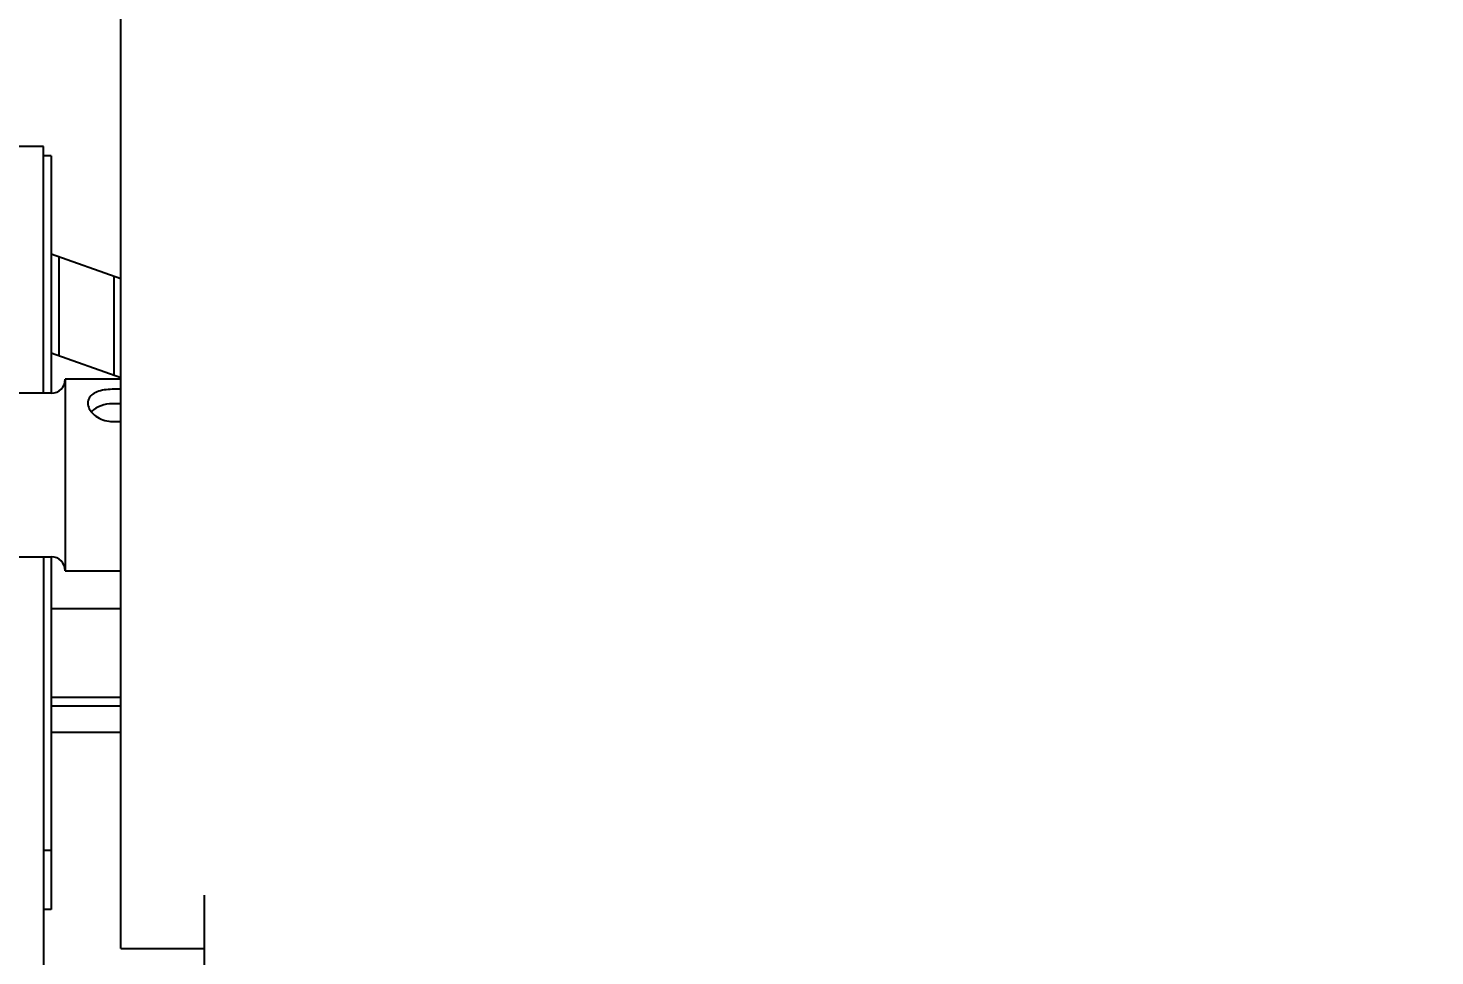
# Model space of a CAD drawing. Header units: millimetres. Extents: x 1293 to 41893, y 1011 to 26911.
# Drawn here: x 24060.2 to 24487.8, y 6282.4 to 6564.4 of the extents above; entities that cross this region are included whole.
import ezdxf

# ---------------------------------------------------------------- set-up
doc = ezdxf.new("R2010")
doc.units = ezdxf.units.MM
doc.header["$LTSCALE"] = 50
doc.layers.add('CAPA_1', color=7, linetype='Continuous')
doc.layers.add('MAQUINAS', color=11, linetype='Continuous')
doc.styles.add('SLDTEXTSTYLE0', font='TXT', dxfattribs={"width": 0.75})
doc.dimstyles.new('SLDDIMSTYLE1', dxfattribs={"dimtxt": 100, "dimasz": 100, "dimexe": 0, "dimexo": 0.0625, "dimgap": 25, "dimtad": 2, "dimdec": 4, "dimlfac": 75, "dimzin": 12, "dimdsep": 46, "dimtxsty": 'SLDTEXTSTYLE0', "dimsah": 1, "dimcen": 0.09, "dimadec": 0, "dimazin": 3, "dimtfac": 1, "dimtdec": 0, "dimtofl": 0, "dimtmove": 0, "dimatfit": 3, "dimfxl": 1, "dimfrac": 2, "dimtolj": 1, "dimtzin": 12, "dimarcsym": 0})

# ---------------------------------------------------------------- blocks, each defined once
blk = doc.blocks.new('_D_25')
at = {"layer": 'CAPA_1', "transparency": 16777216}
blk.add_arc((21236.48, 4708.49), 1605.71, 0, 40, dxfattribs=at)
for points in [[(22466.52, 5740.62), (22516.3, 5652.54), (22540.48, 5671.57)], [(22842.19, 4708.49), (22854.46, 4808.92), (22823.7, 4807.97)]]:
    blk.add_solid(points, dxfattribs=at)
at = {"layer": 'CAPA_1', "transparency": 16777216, "insert": (22832.09, 5396.26), "char_height": 100, "attachment_point": 1, "rotation": 290, "style": 'SLDTEXTSTYLE0'}
blk.add_mtext('40°', dxfattribs=at)

msp = doc.modelspace()

# ---------------------------------------------------------------- linework, layer by layer
at = {"color": 7, "linetype": 'Continuous', "lineweight": 25}
for p, q in [((24088.3760298, 6284.5681195), (24088.3760298, 6572.4347861)), ((24064.8093631, 6528.3911552), (23984.8093631, 6528.3911552)), ((24064.8093631, 6453.3722861), (24064.8093631, 6528.3911552)), ((24067.1593631, 6525.5342768), (24064.8093631, 6525.5342768)), ((24067.1593631, 6525.5342768), (24067.1593631, 6453.3722861)), ((24067.1593631, 6495.7323172), (24088.3760298, 6488.2080024)), ((24088.3760298, 6458.0674245), (24067.1593631, 6465.5917393)), ((24088.3760298, 6457.6056195), (24071.4426964, 6457.6056195)), ((24071.4426964, 6457.6056195), (24071.4426964, 6399.3972861)), ((24088.3760298, 6454.5679643), (24085.7301964, 6454.5679643)), ((24067.2093631, 6453.3722861), (24041.7426964, 6453.3722861)), ((24088.3760298, 6450.1103958), (24085.7301964, 6450.1103958)), ((24085.7301964, 6444.8166692), (24088.3760298, 6444.8166692)), ((24042.5066477, 6403.6306195), (24067.2093631, 6403.6306195)), ((24064.8093631, 6403.6306195), (24064.8093631, 6272.84764)), ((24067.1593631, 6403.6306195), (24067.1593631, 6296.4246784)), ((24071.4426964, 6399.3972861), (24088.3760298, 6399.3972861)), ((24088.3760298, 6387.8276469), (24067.1593631, 6387.8276469)), ((24088.3760298, 6360.9077483), (24067.1593631, 6360.9077483)), ((24088.3760298, 6358.2151955), (24067.1593631, 6358.2151955)), ((24067.1593631, 6350.3682253), (24088.3760298, 6350.3682253)), ((24067.1593631, 6314.4207628), (24064.8093631, 6314.4207628)), ((24113.7760298, 5869.3271946), (24113.7760298, 6300.7645221)), ((24067.1593631, 6296.4246784), (24064.8093631, 6296.4246784)), ((24088.3760298, 6284.5681195), (24113.7760298, 6284.5681195))]:
    msp.add_line(p, q, dxfattribs=at)
for centre, radius, start, end in [((24067.2093631, 6457.6056195), 4.2333333, 270, 0), ((24085.3084423, 6441.5249703), 8.5957785, 87.187638042, 133.385971954), ((24067.2093631, 6399.3972861), 4.2333333, 0, 90)]:
    msp.add_arc(centre, radius, start, end, dxfattribs=at)
msp.add_open_spline([(24085.7301964, 6454.5679643), (24084.9123185, 6454.5320062), (24083.2772157, 6454.4601188), (24081.0908747, 6453.8731931), (24079.3923513, 6452.9173416), (24078.3904165, 6451.5681778), (24078.221093, 6449.9464581), (24078.871353, 6448.2444546), (24080.2562217, 6446.6580074), (24082.2615724, 6445.4202386), (24084.2166413, 6444.8705808), (24085.3934659, 6444.8286633), (24085.7301964, 6444.8166692)], degree=3, knots=[0, 0, 0, 0, 0.1049793831, 0.2098749225, 0.3169314404, 0.4255084578, 0.5317913938, 0.6356504641, 0.7404993869, 0.8482825402, 0.9565883484, 1, 1, 1, 1], dxfattribs=at)
at = {"layer": 'MAQUINAS', "linetype": 'Continuous', "lineweight": 25}
for p, q in [((24069.5093631, 6494.8989092), (24069.5093631, 6464.7583313)), ((24086.1760298, 6488.9882141), (24086.1760298, 6458.8476362))]:
    msp.add_line(p, q, dxfattribs=at)

# ---------------------------------------------------------------- dimensions: what is measured, and where the dimension line sits
at = {"layer": 'CAPA_1'}
dim = msp.add_angular_dim_2l(base=(22745.3522732, 5257.677891), line1=((20823.7856538, 4708.4929069), (25825.7071983, 4708.4929069)), line2=((23122.9733631, 6291.4496896), (21252.3587895, 4721.8176909)), dimstyle='SLDDIMSTYLE1', dxfattribs=at)
dim.commit()
dim.dimension.update_dxf_attribs({"geometry": '_D_25', "text_midpoint": (22745.3522732, 5257.677891), "dimtype": 162})

doc.saveas('drawing.dxf')
